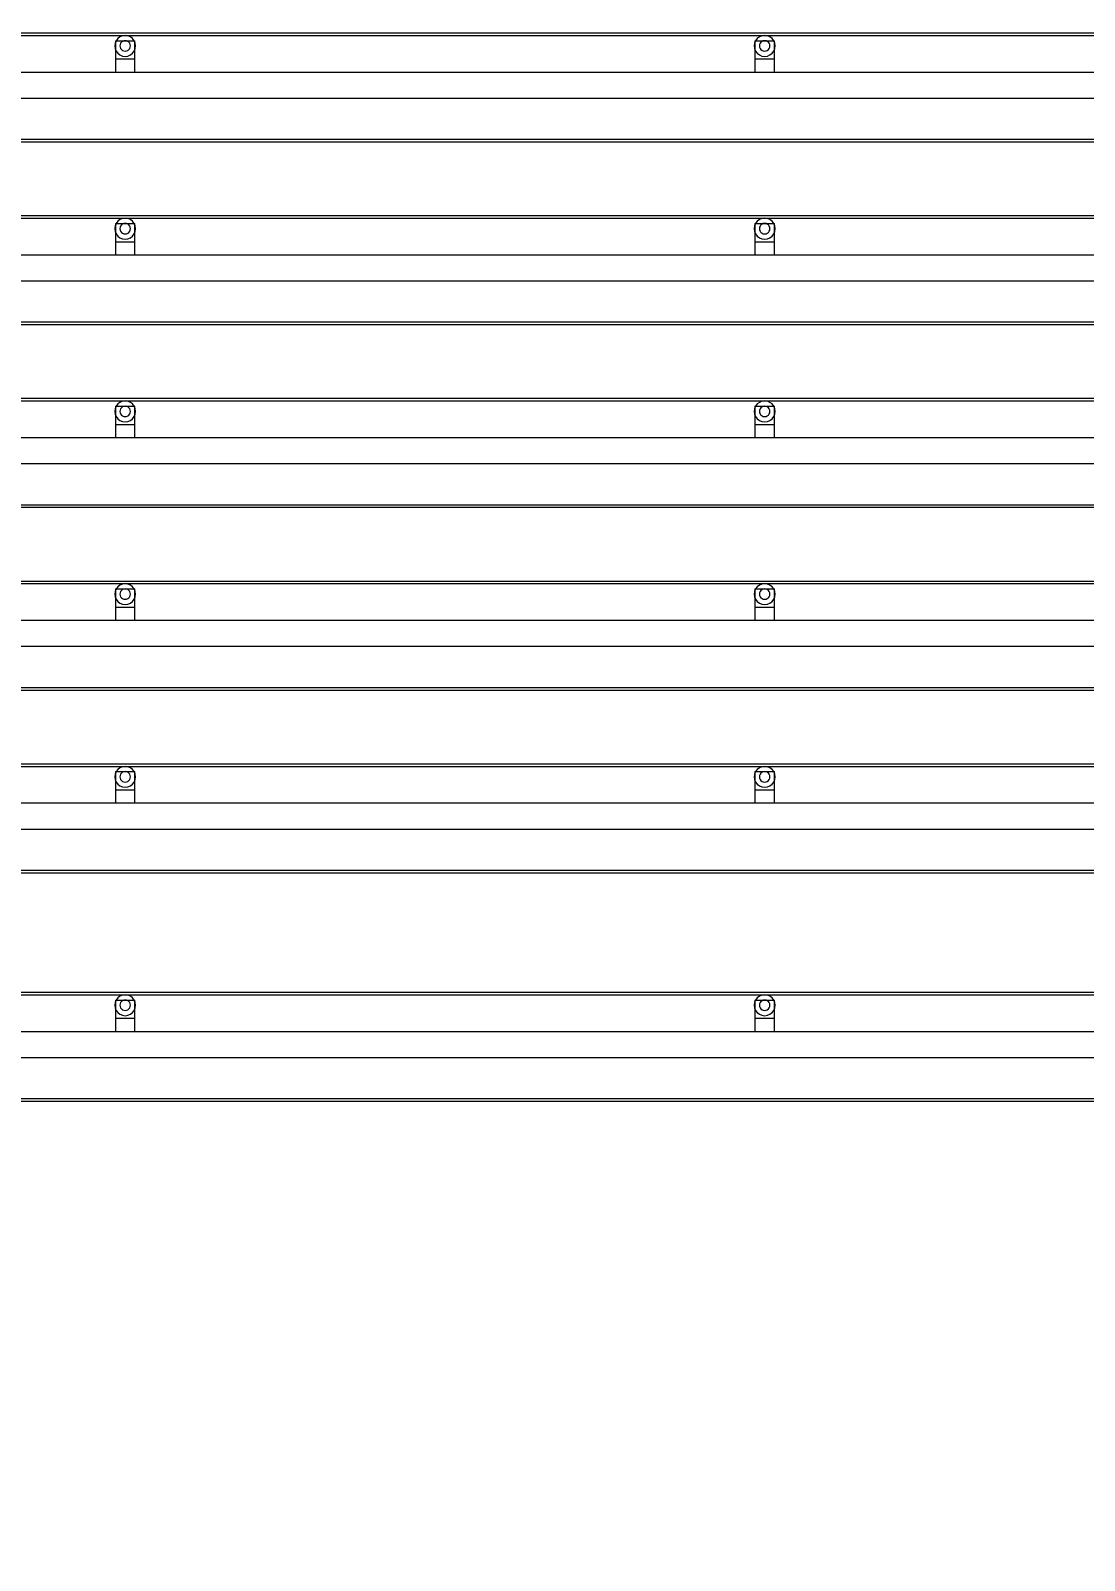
# Model space of a CAD drawing. Header units: millimetres. Extents: x -191664 to 191490, y -197311 to 10263.
# Drawn here: x 13495 to 15110, y -178761 to -176416 of the extents above; entities that cross this region are included whole.
import ezdxf

# ---------------------------------------------------------------- set-up
doc = ezdxf.new("R2010")
doc.units = ezdxf.units.MM
doc.layers.add('R15_COTAS_TRANSPORTE_P', color=1, linetype='Continuous', lineweight=0)
doc.layers.add('R15_SECADO_6_PISOS_P', color=3, linetype='Continuous', lineweight=0)
doc.dimstyles.new('PLANTA_20', dxfattribs={"dimtxt": 50, "dimasz": 30, "dimexe": 30, "dimexo": 16, "dimgap": 20, "dimtad": 1, "dimtih": 1, "dimtoh": 1, "dimdec": 1, "dimzin": 0, "dimdsep": 46, "dimcen": 0.09, "dimadec": 0, "dimazin": 0, "dimtfac": 1, "dimtdec": 4, "dimtofl": 0, "dimtmove": 0, "dimatfit": 3, "dimfxl": 1, "dimtolj": 1, "dimtzin": 0, "dimarcsym": 0})

# ---------------------------------------------------------------- blocks, each defined once
blk = doc.blocks.new('*D133')
at = {"layer": 'Defpoints', "color": 0, "transparency": 16777216}
for p in [(439.7, -194148), (217.9, -194406.1), (-500, -194490), (-500, -194490), (500, -194490)]:
    blk.add_point(p, dxfattribs=at)
at = {"layer": 'R15_COTAS_TRANSPORTE_P', "color": 0, "lineweight": -2, "transparency": 16777216}
blk.add_arc((-500, -194490), 722.8, 2.3783, 17.6217, dxfattribs=at)
at = {"layer": 'R15_COTAS_TRANSPORTE_P', "color": 0, "transparency": 16777216}
for points in [[(184.1, -194272.8), (193.6, -194269.6), (179.2, -194242.8)], [(227.1, -194459.9), (217.2, -194460.1), (222.8, -194490)]]:
    blk.add_solid(points, dxfattribs=at)

msp = doc.modelspace()

# ---------------------------------------------------------------- linework, layer by layer
at = {"layer": 'R15_SECADO_6_PISOS_P', "color": 8, "true_color": 0x727f77}
for p, q in [((450, -176420), (19550, -176420)), ((450, -176424), (19550, -176424)), ((450, -176700), (19550, -176700)), ((450, -176704), (19550, -176704)), ((450, -176980), (19550, -176980)), ((450, -176984), (19550, -176984)), ((450, -177260), (19550, -177260)), ((450, -177264), (19550, -177264)), ((450, -177540), (19550, -177540)), ((450, -177544), (19550, -177544)), ((450, -177890), (19550, -177890)), ((450, -177894), (19550, -177894))]:
    msp.add_line(p, q, dxfattribs=at)
at = {"layer": 'R15_SECADO_6_PISOS_P', "color": 253, "true_color": 0xa4b0b5}
for p, q in [((13632, -176426.14), (13628.69, -176428.69)), ((13635.86, -176424.55), (13632, -176426.14)), ((13640, -176424), (13635.86, -176424.55)), ((13644.14, -176424.55), (13640, -176424)), ((13648, -176426.14), (13644.14, -176424.55)), ((13651.31, -176428.69), (13648, -176426.14)), ((14612, -176426.14), (14608.69, -176428.69)), ((14615.86, -176424.55), (14612, -176426.14)), ((14620, -176424), (14615.86, -176424.55)), ((14624.14, -176424.55), (14620, -176424)), ((14628, -176426.14), (14624.14, -176424.55)), ((14631.31, -176428.69), (14628, -176426.14)), ((13624.55, -176435.86), (13624, -176440)), ((13624, -176440), (13624.55, -176444.14)), ((13626.14, -176432), (13624.55, -176435.86)), ((13624.55, -176444.14), (13626.14, -176448)), ((13628.69, -176428.69), (13626.14, -176432)), ((13626.14, -176448), (13628.69, -176451.31)), ((13632.27, -176437.93), (13632, -176440)), ((13632, -176440), (13632.27, -176442.07)), ((13633.07, -176436), (13632.27, -176437.93)), ((13632.27, -176442.07), (13633.07, -176444)), ((13634.34, -176434.34), (13633.07, -176436)), ((13633.07, -176444), (13634.34, -176445.66)), ((13636, -176433.07), (13634.34, -176434.34)), ((13634.34, -176445.66), (13636, -176446.93)), ((13637.93, -176432.27), (13636, -176433.07)), ((13636, -176446.93), (13637.93, -176447.73)), ((13640, -176432), (13637.93, -176432.27)), ((13637.93, -176447.73), (13640, -176448)), ((13642.07, -176432.27), (13640, -176432)), ((13640, -176448), (13642.07, -176447.73)), ((13644, -176433.07), (13642.07, -176432.27)), ((13642.07, -176447.73), (13644, -176446.93)), ((13645.66, -176434.34), (13644, -176433.07)), ((13644, -176446.93), (13645.66, -176445.66)), ((13646.93, -176436), (13645.66, -176434.34)), ((13645.66, -176445.66), (13646.93, -176444)), ((13647.73, -176437.93), (13646.93, -176436)), ((13646.93, -176444), (13647.73, -176442.07)), ((13648, -176440), (13647.73, -176437.93)), ((13647.73, -176442.07), (13648, -176440)), ((13653.86, -176432), (13651.31, -176428.69)), ((13651.31, -176451.31), (13653.86, -176448)), ((13655.45, -176435.86), (13653.86, -176432)), ((13653.86, -176448), (13655.45, -176444.14)), ((13656, -176440), (13655.45, -176435.86)), ((13655.45, -176444.14), (13656, -176440)), ((14604.55, -176435.86), (14604, -176440)), ((14604, -176440), (14604.55, -176444.14)), ((14606.14, -176432), (14604.55, -176435.86)), ((14604.55, -176444.14), (14606.14, -176448)), ((14608.69, -176428.69), (14606.14, -176432)), ((14606.14, -176448), (14608.69, -176451.31)), ((14612.27, -176437.93), (14612, -176440)), ((14612, -176440), (14612.27, -176442.07)), ((14613.07, -176436), (14612.27, -176437.93)), ((14612.27, -176442.07), (14613.07, -176444)), ((14614.34, -176434.34), (14613.07, -176436)), ((14613.07, -176444), (14614.34, -176445.66)), ((14616, -176433.07), (14614.34, -176434.34)), ((14614.34, -176445.66), (14616, -176446.93)), ((14617.93, -176432.27), (14616, -176433.07)), ((14616, -176446.93), (14617.93, -176447.73)), ((14620, -176432), (14617.93, -176432.27)), ((14617.93, -176447.73), (14620, -176448)), ((14622.07, -176432.27), (14620, -176432)), ((14620, -176448), (14622.07, -176447.73)), ((14624, -176433.07), (14622.07, -176432.27)), ((14622.07, -176447.73), (14624, -176446.93)), ((14625.66, -176434.34), (14624, -176433.07)), ((14624, -176446.93), (14625.66, -176445.66)), ((14626.93, -176436), (14625.66, -176434.34)), ((14625.66, -176445.66), (14626.93, -176444)), ((14627.73, -176437.93), (14626.93, -176436)), ((14626.93, -176444), (14627.73, -176442.07)), ((14628, -176440), (14627.73, -176437.93)), ((14627.73, -176442.07), (14628, -176440)), ((14633.86, -176432), (14631.31, -176428.69)), ((14631.31, -176451.31), (14633.86, -176448)), ((14635.45, -176435.86), (14633.86, -176432)), ((14633.86, -176448), (14635.45, -176444.14)), ((14636, -176440), (14635.45, -176435.86)), ((14635.45, -176444.14), (14636, -176440)), ((13628.69, -176451.31), (13632, -176453.86)), ((13632, -176453.86), (13635.86, -176455.45)), ((13635.86, -176455.45), (13640, -176456)), ((13640, -176456), (13644.14, -176455.45)), ((13644.14, -176455.45), (13648, -176453.86)), ((13648, -176453.86), (13651.31, -176451.31)), ((14608.69, -176451.31), (14612, -176453.86)), ((14612, -176453.86), (14615.86, -176455.45)), ((14615.86, -176455.45), (14620, -176456)), ((14620, -176456), (14624.14, -176455.45)), ((14624.14, -176455.45), (14628, -176453.86)), ((14628, -176453.86), (14631.31, -176451.31)), ((13632, -176706.14), (13628.69, -176708.69)), ((13635.86, -176704.55), (13632, -176706.14)), ((13640, -176704), (13635.86, -176704.55)), ((13644.14, -176704.55), (13640, -176704)), ((13648, -176706.14), (13644.14, -176704.55)), ((13651.31, -176708.69), (13648, -176706.14)), ((14612, -176706.14), (14608.69, -176708.69)), ((14615.86, -176704.55), (14612, -176706.14)), ((14620, -176704), (14615.86, -176704.55)), ((14624.14, -176704.55), (14620, -176704)), ((14628, -176706.14), (14624.14, -176704.55)), ((14631.31, -176708.69), (14628, -176706.14)), ((13624.55, -176715.86), (13624, -176720)), ((13624, -176720), (13624.55, -176724.14)), ((13626.14, -176712), (13624.55, -176715.86)), ((13624.55, -176724.14), (13626.14, -176728)), ((13628.69, -176708.69), (13626.14, -176712)), ((13626.14, -176728), (13628.69, -176731.31)), ((13632.27, -176717.93), (13632, -176720)), ((13632, -176720), (13632.27, -176722.07)), ((13633.07, -176716), (13632.27, -176717.93)), ((13632.27, -176722.07), (13633.07, -176724)), ((13634.34, -176714.34), (13633.07, -176716)), ((13633.07, -176724), (13634.34, -176725.66)), ((13636, -176713.07), (13634.34, -176714.34)), ((13634.34, -176725.66), (13636, -176726.93)), ((13637.93, -176712.27), (13636, -176713.07)), ((13636, -176726.93), (13637.93, -176727.73)), ((13640, -176712), (13637.93, -176712.27)), ((13637.93, -176727.73), (13640, -176728)), ((13642.07, -176712.27), (13640, -176712)), ((13640, -176728), (13642.07, -176727.73)), ((13644, -176713.07), (13642.07, -176712.27)), ((13642.07, -176727.73), (13644, -176726.93)), ((13645.66, -176714.34), (13644, -176713.07)), ((13644, -176726.93), (13645.66, -176725.66)), ((13646.93, -176716), (13645.66, -176714.34)), ((13645.66, -176725.66), (13646.93, -176724)), ((13647.73, -176717.93), (13646.93, -176716)), ((13646.93, -176724), (13647.73, -176722.07)), ((13648, -176720), (13647.73, -176717.93)), ((13647.73, -176722.07), (13648, -176720)), ((13653.86, -176712), (13651.31, -176708.69)), ((13651.31, -176731.31), (13653.86, -176728)), ((13655.45, -176715.86), (13653.86, -176712)), ((13653.86, -176728), (13655.45, -176724.14)), ((13656, -176720), (13655.45, -176715.86)), ((13655.45, -176724.14), (13656, -176720)), ((14604.55, -176715.86), (14604, -176720)), ((14604, -176720), (14604.55, -176724.14)), ((14606.14, -176712), (14604.55, -176715.86)), ((14604.55, -176724.14), (14606.14, -176728)), ((14608.69, -176708.69), (14606.14, -176712)), ((14606.14, -176728), (14608.69, -176731.31)), ((14612.27, -176717.93), (14612, -176720)), ((14612, -176720), (14612.27, -176722.07)), ((14613.07, -176716), (14612.27, -176717.93)), ((14612.27, -176722.07), (14613.07, -176724)), ((14614.34, -176714.34), (14613.07, -176716)), ((14613.07, -176724), (14614.34, -176725.66)), ((14616, -176713.07), (14614.34, -176714.34)), ((14614.34, -176725.66), (14616, -176726.93)), ((14617.93, -176712.27), (14616, -176713.07)), ((14616, -176726.93), (14617.93, -176727.73)), ((14620, -176712), (14617.93, -176712.27)), ((14617.93, -176727.73), (14620, -176728)), ((14622.07, -176712.27), (14620, -176712)), ((14620, -176728), (14622.07, -176727.73)), ((14624, -176713.07), (14622.07, -176712.27)), ((14622.07, -176727.73), (14624, -176726.93)), ((14625.66, -176714.34), (14624, -176713.07)), ((14624, -176726.93), (14625.66, -176725.66)), ((14626.93, -176716), (14625.66, -176714.34)), ((14625.66, -176725.66), (14626.93, -176724)), ((14627.73, -176717.93), (14626.93, -176716)), ((14626.93, -176724), (14627.73, -176722.07)), ((14628, -176720), (14627.73, -176717.93)), ((14627.73, -176722.07), (14628, -176720)), ((14633.86, -176712), (14631.31, -176708.69)), ((14631.31, -176731.31), (14633.86, -176728)), ((14635.45, -176715.86), (14633.86, -176712)), ((14633.86, -176728), (14635.45, -176724.14)), ((14636, -176720), (14635.45, -176715.86)), ((14635.45, -176724.14), (14636, -176720)), ((13628.69, -176731.31), (13632, -176733.86)), ((13632, -176733.86), (13635.86, -176735.45)), ((13635.86, -176735.45), (13640, -176736)), ((13640, -176736), (13644.14, -176735.45)), ((13644.14, -176735.45), (13648, -176733.86)), ((13648, -176733.86), (13651.31, -176731.31)), ((14608.69, -176731.31), (14612, -176733.86)), ((14612, -176733.86), (14615.86, -176735.45)), ((14615.86, -176735.45), (14620, -176736)), ((14620, -176736), (14624.14, -176735.45)), ((14624.14, -176735.45), (14628, -176733.86)), ((14628, -176733.86), (14631.31, -176731.31)), ((13628.69, -176988.69), (13626.14, -176992)), ((13632, -176986.14), (13628.69, -176988.69)), ((13635.86, -176984.55), (13632, -176986.14)), ((13640, -176984), (13635.86, -176984.55)), ((13644.14, -176984.55), (13640, -176984)), ((13648, -176986.14), (13644.14, -176984.55)), ((13651.31, -176988.69), (13648, -176986.14)), ((13653.86, -176992), (13651.31, -176988.69)), ((14608.69, -176988.69), (14606.14, -176992)), ((14612, -176986.14), (14608.69, -176988.69)), ((14615.86, -176984.55), (14612, -176986.14)), ((14620, -176984), (14615.86, -176984.55)), ((14624.14, -176984.55), (14620, -176984)), ((14628, -176986.14), (14624.14, -176984.55)), ((14631.31, -176988.69), (14628, -176986.14)), ((14633.86, -176992), (14631.31, -176988.69)), ((13624.55, -176995.86), (13624, -177000)), ((13624, -177000), (13624.55, -177004.14)), ((13626.14, -176992), (13624.55, -176995.86)), ((13624.55, -177004.14), (13626.14, -177008)), ((13626.14, -177008), (13628.69, -177011.31)), ((13628.69, -177011.31), (13632, -177013.86)), ((13632.27, -176997.93), (13632, -177000)), ((13632, -177000), (13632.27, -177002.07)), ((13633.07, -176996), (13632.27, -176997.93)), ((13632.27, -177002.07), (13633.07, -177004)), ((13634.34, -176994.34), (13633.07, -176996)), ((13633.07, -177004), (13634.34, -177005.66)), ((13636, -176993.07), (13634.34, -176994.34)), ((13634.34, -177005.66), (13636, -177006.93)), ((13637.93, -176992.27), (13636, -176993.07)), ((13636, -177006.93), (13637.93, -177007.73)), ((13640, -176992), (13637.93, -176992.27)), ((13637.93, -177007.73), (13640, -177008)), ((13642.07, -176992.27), (13640, -176992)), ((13640, -177008), (13642.07, -177007.73)), ((13644, -176993.07), (13642.07, -176992.27)), ((13642.07, -177007.73), (13644, -177006.93)), ((13645.66, -176994.34), (13644, -176993.07)), ((13644, -177006.93), (13645.66, -177005.66)), ((13646.93, -176996), (13645.66, -176994.34)), ((13645.66, -177005.66), (13646.93, -177004)), ((13647.73, -176997.93), (13646.93, -176996)), ((13646.93, -177004), (13647.73, -177002.07)), ((13648, -177000), (13647.73, -176997.93)), ((13647.73, -177002.07), (13648, -177000)), ((13648, -177013.86), (13651.31, -177011.31)), ((13651.31, -177011.31), (13653.86, -177008)), ((13655.45, -176995.86), (13653.86, -176992)), ((13653.86, -177008), (13655.45, -177004.14)), ((13656, -177000), (13655.45, -176995.86)), ((13655.45, -177004.14), (13656, -177000)), ((14604.55, -176995.86), (14604, -177000)), ((14604, -177000), (14604.55, -177004.14)), ((14606.14, -176992), (14604.55, -176995.86)), ((14604.55, -177004.14), (14606.14, -177008)), ((14606.14, -177008), (14608.69, -177011.31)), ((14608.69, -177011.31), (14612, -177013.86)), ((14612.27, -176997.93), (14612, -177000)), ((14612, -177000), (14612.27, -177002.07)), ((14613.07, -176996), (14612.27, -176997.93)), ((14612.27, -177002.07), (14613.07, -177004)), ((14614.34, -176994.34), (14613.07, -176996)), ((14613.07, -177004), (14614.34, -177005.66)), ((14616, -176993.07), (14614.34, -176994.34)), ((14614.34, -177005.66), (14616, -177006.93)), ((14617.93, -176992.27), (14616, -176993.07)), ((14616, -177006.93), (14617.93, -177007.73)), ((14620, -176992), (14617.93, -176992.27)), ((14617.93, -177007.73), (14620, -177008)), ((14622.07, -176992.27), (14620, -176992)), ((14620, -177008), (14622.07, -177007.73)), ((14624, -176993.07), (14622.07, -176992.27)), ((14622.07, -177007.73), (14624, -177006.93)), ((14625.66, -176994.34), (14624, -176993.07)), ((14624, -177006.93), (14625.66, -177005.66)), ((14626.93, -176996), (14625.66, -176994.34)), ((14625.66, -177005.66), (14626.93, -177004)), ((14627.73, -176997.93), (14626.93, -176996)), ((14626.93, -177004), (14627.73, -177002.07)), ((14628, -177000), (14627.73, -176997.93)), ((14627.73, -177002.07), (14628, -177000)), ((14628, -177013.86), (14631.31, -177011.31)), ((14631.31, -177011.31), (14633.86, -177008)), ((14635.45, -176995.86), (14633.86, -176992)), ((14633.86, -177008), (14635.45, -177004.14)), ((14636, -177000), (14635.45, -176995.86)), ((14635.45, -177004.14), (14636, -177000)), ((13632, -177013.86), (13635.86, -177015.45)), ((13635.86, -177015.45), (13640, -177016)), ((13640, -177016), (13644.14, -177015.45)), ((13644.14, -177015.45), (13648, -177013.86)), ((14612, -177013.86), (14615.86, -177015.45)), ((14615.86, -177015.45), (14620, -177016)), ((14620, -177016), (14624.14, -177015.45)), ((14624.14, -177015.45), (14628, -177013.86)), ((13628.69, -177268.69), (13626.14, -177272)), ((13632, -177266.14), (13628.69, -177268.69)), ((13635.86, -177264.55), (13632, -177266.14)), ((13640, -177264), (13635.86, -177264.55)), ((13644.14, -177264.55), (13640, -177264)), ((13648, -177266.14), (13644.14, -177264.55)), ((13651.31, -177268.69), (13648, -177266.14)), ((13653.86, -177272), (13651.31, -177268.69)), ((14608.69, -177268.69), (14606.14, -177272)), ((14612, -177266.14), (14608.69, -177268.69)), ((14615.86, -177264.55), (14612, -177266.14)), ((14620, -177264), (14615.86, -177264.55)), ((14624.14, -177264.55), (14620, -177264)), ((14628, -177266.14), (14624.14, -177264.55)), ((14631.31, -177268.69), (14628, -177266.14)), ((14633.86, -177272), (14631.31, -177268.69)), ((13624.55, -177275.86), (13624, -177280)), ((13624, -177280), (13624.55, -177284.14)), ((13626.14, -177272), (13624.55, -177275.86)), ((13624.55, -177284.14), (13626.14, -177288)), ((13626.14, -177288), (13628.69, -177291.31)), ((13628.69, -177291.31), (13632, -177293.86)), ((13632.27, -177277.93), (13632, -177280)), ((13632, -177280), (13632.27, -177282.07)), ((13633.07, -177276), (13632.27, -177277.93)), ((13632.27, -177282.07), (13633.07, -177284)), ((13634.34, -177274.34), (13633.07, -177276)), ((13633.07, -177284), (13634.34, -177285.66)), ((13636, -177273.07), (13634.34, -177274.34)), ((13634.34, -177285.66), (13636, -177286.93)), ((13637.93, -177272.27), (13636, -177273.07)), ((13636, -177286.93), (13637.93, -177287.73)), ((13640, -177272), (13637.93, -177272.27)), ((13637.93, -177287.73), (13640, -177288)), ((13642.07, -177272.27), (13640, -177272)), ((13640, -177288), (13642.07, -177287.73)), ((13644, -177273.07), (13642.07, -177272.27)), ((13642.07, -177287.73), (13644, -177286.93)), ((13645.66, -177274.34), (13644, -177273.07)), ((13644, -177286.93), (13645.66, -177285.66)), ((13646.93, -177276), (13645.66, -177274.34)), ((13645.66, -177285.66), (13646.93, -177284)), ((13647.73, -177277.93), (13646.93, -177276)), ((13646.93, -177284), (13647.73, -177282.07)), ((13648, -177280), (13647.73, -177277.93)), ((13647.73, -177282.07), (13648, -177280)), ((13648, -177293.86), (13651.31, -177291.31)), ((13651.31, -177291.31), (13653.86, -177288)), ((13655.45, -177275.86), (13653.86, -177272)), ((13653.86, -177288), (13655.45, -177284.14)), ((13656, -177280), (13655.45, -177275.86)), ((13655.45, -177284.14), (13656, -177280)), ((14604.55, -177275.86), (14604, -177280)), ((14604, -177280), (14604.55, -177284.14)), ((14606.14, -177272), (14604.55, -177275.86)), ((14604.55, -177284.14), (14606.14, -177288)), ((14606.14, -177288), (14608.69, -177291.31)), ((14608.69, -177291.31), (14612, -177293.86)), ((14612.27, -177277.93), (14612, -177280)), ((14612, -177280), (14612.27, -177282.07)), ((14613.07, -177276), (14612.27, -177277.93)), ((14612.27, -177282.07), (14613.07, -177284)), ((14614.34, -177274.34), (14613.07, -177276)), ((14613.07, -177284), (14614.34, -177285.66)), ((14616, -177273.07), (14614.34, -177274.34)), ((14614.34, -177285.66), (14616, -177286.93)), ((14617.93, -177272.27), (14616, -177273.07)), ((14616, -177286.93), (14617.93, -177287.73)), ((14620, -177272), (14617.93, -177272.27)), ((14617.93, -177287.73), (14620, -177288)), ((14622.07, -177272.27), (14620, -177272)), ((14620, -177288), (14622.07, -177287.73)), ((14624, -177273.07), (14622.07, -177272.27)), ((14622.07, -177287.73), (14624, -177286.93)), ((14625.66, -177274.34), (14624, -177273.07)), ((14624, -177286.93), (14625.66, -177285.66)), ((14626.93, -177276), (14625.66, -177274.34)), ((14625.66, -177285.66), (14626.93, -177284)), ((14627.73, -177277.93), (14626.93, -177276)), ((14626.93, -177284), (14627.73, -177282.07)), ((14628, -177280), (14627.73, -177277.93)), ((14627.73, -177282.07), (14628, -177280)), ((14628, -177293.86), (14631.31, -177291.31)), ((14631.31, -177291.31), (14633.86, -177288)), ((14635.45, -177275.86), (14633.86, -177272)), ((14633.86, -177288), (14635.45, -177284.14)), ((14636, -177280), (14635.45, -177275.86)), ((14635.45, -177284.14), (14636, -177280)), ((13632, -177293.86), (13635.86, -177295.45)), ((13635.86, -177295.45), (13640, -177296)), ((13640, -177296), (13644.14, -177295.45)), ((13644.14, -177295.45), (13648, -177293.86)), ((14612, -177293.86), (14615.86, -177295.45)), ((14615.86, -177295.45), (14620, -177296)), ((14620, -177296), (14624.14, -177295.45)), ((14624.14, -177295.45), (14628, -177293.86)), ((13628.69, -177548.69), (13626.14, -177552)), ((13632, -177546.14), (13628.69, -177548.69)), ((13635.86, -177544.55), (13632, -177546.14)), ((13640, -177544), (13635.86, -177544.55)), ((13644.14, -177544.55), (13640, -177544)), ((13648, -177546.14), (13644.14, -177544.55)), ((13651.31, -177548.69), (13648, -177546.14)), ((13653.86, -177552), (13651.31, -177548.69)), ((14608.69, -177548.69), (14606.14, -177552)), ((14612, -177546.14), (14608.69, -177548.69)), ((14615.86, -177544.55), (14612, -177546.14)), ((14620, -177544), (14615.86, -177544.55)), ((14624.14, -177544.55), (14620, -177544)), ((14628, -177546.14), (14624.14, -177544.55)), ((14631.31, -177548.69), (14628, -177546.14)), ((14633.86, -177552), (14631.31, -177548.69)), ((13624.55, -177555.86), (13624, -177560)), ((13624, -177560), (13624.55, -177564.14)), ((13626.14, -177552), (13624.55, -177555.86)), ((13624.55, -177564.14), (13626.14, -177568)), ((13626.14, -177568), (13628.69, -177571.31)), ((13628.69, -177571.31), (13632, -177573.86)), ((13632.27, -177557.93), (13632, -177560)), ((13632, -177560), (13632.27, -177562.07)), ((13632, -177573.86), (13635.86, -177575.45)), ((13633.07, -177556), (13632.27, -177557.93)), ((13632.27, -177562.07), (13633.07, -177564)), ((13634.34, -177554.34), (13633.07, -177556)), ((13633.07, -177564), (13634.34, -177565.66)), ((13636, -177553.07), (13634.34, -177554.34)), ((13634.34, -177565.66), (13636, -177566.93)), ((13637.93, -177552.27), (13636, -177553.07)), ((13636, -177566.93), (13637.93, -177567.73)), ((13640, -177552), (13637.93, -177552.27)), ((13637.93, -177567.73), (13640, -177568)), ((13642.07, -177552.27), (13640, -177552)), ((13640, -177568), (13642.07, -177567.73)), ((13644, -177553.07), (13642.07, -177552.27)), ((13642.07, -177567.73), (13644, -177566.93)), ((13645.66, -177554.34), (13644, -177553.07)), ((13644, -177566.93), (13645.66, -177565.66)), ((13644.14, -177575.45), (13648, -177573.86)), ((13646.93, -177556), (13645.66, -177554.34)), ((13645.66, -177565.66), (13646.93, -177564)), ((13647.73, -177557.93), (13646.93, -177556)), ((13646.93, -177564), (13647.73, -177562.07)), ((13648, -177560), (13647.73, -177557.93)), ((13647.73, -177562.07), (13648, -177560)), ((13648, -177573.86), (13651.31, -177571.31)), ((13651.31, -177571.31), (13653.86, -177568)), ((13655.45, -177555.86), (13653.86, -177552)), ((13653.86, -177568), (13655.45, -177564.14)), ((13656, -177560), (13655.45, -177555.86)), ((13655.45, -177564.14), (13656, -177560)), ((14604.55, -177555.86), (14604, -177560)), ((14604, -177560), (14604.55, -177564.14)), ((14606.14, -177552), (14604.55, -177555.86)), ((14604.55, -177564.14), (14606.14, -177568)), ((14606.14, -177568), (14608.69, -177571.31)), ((14608.69, -177571.31), (14612, -177573.86)), ((14612.27, -177557.93), (14612, -177560)), ((14612, -177560), (14612.27, -177562.07)), ((14612, -177573.86), (14615.86, -177575.45)), ((14613.07, -177556), (14612.27, -177557.93)), ((14612.27, -177562.07), (14613.07, -177564)), ((14614.34, -177554.34), (14613.07, -177556)), ((14613.07, -177564), (14614.34, -177565.66)), ((14616, -177553.07), (14614.34, -177554.34)), ((14614.34, -177565.66), (14616, -177566.93)), ((14617.93, -177552.27), (14616, -177553.07)), ((14616, -177566.93), (14617.93, -177567.73)), ((14620, -177552), (14617.93, -177552.27)), ((14617.93, -177567.73), (14620, -177568)), ((14622.07, -177552.27), (14620, -177552)), ((14620, -177568), (14622.07, -177567.73)), ((14624, -177553.07), (14622.07, -177552.27)), ((14622.07, -177567.73), (14624, -177566.93)), ((14625.66, -177554.34), (14624, -177553.07)), ((14624, -177566.93), (14625.66, -177565.66)), ((14624.14, -177575.45), (14628, -177573.86)), ((14626.93, -177556), (14625.66, -177554.34)), ((14625.66, -177565.66), (14626.93, -177564)), ((14627.73, -177557.93), (14626.93, -177556)), ((14626.93, -177564), (14627.73, -177562.07)), ((14628, -177560), (14627.73, -177557.93)), ((14627.73, -177562.07), (14628, -177560)), ((14628, -177573.86), (14631.31, -177571.31)), ((14631.31, -177571.31), (14633.86, -177568)), ((14635.45, -177555.86), (14633.86, -177552)), ((14633.86, -177568), (14635.45, -177564.14)), ((14636, -177560), (14635.45, -177555.86)), ((14635.45, -177564.14), (14636, -177560)), ((13635.86, -177575.45), (13640, -177576)), ((13640, -177576), (13644.14, -177575.45)), ((14615.86, -177575.45), (14620, -177576)), ((14620, -177576), (14624.14, -177575.45)), ((13626.14, -177902), (13624.55, -177905.86)), ((13628.69, -177898.69), (13626.14, -177902)), ((13632, -177896.14), (13628.69, -177898.69)), ((13635.86, -177894.55), (13632, -177896.14)), ((13636, -177903.07), (13634.34, -177904.34)), ((13640, -177894), (13635.86, -177894.55)), ((13637.93, -177902.27), (13636, -177903.07)), ((13640, -177902), (13637.93, -177902.27)), ((13644.14, -177894.55), (13640, -177894)), ((13642.07, -177902.27), (13640, -177902)), ((13644, -177903.07), (13642.07, -177902.27)), ((13645.66, -177904.34), (13644, -177903.07)), ((13648, -177896.14), (13644.14, -177894.55)), ((13651.31, -177898.69), (13648, -177896.14)), ((13653.86, -177902), (13651.31, -177898.69)), ((13655.45, -177905.86), (13653.86, -177902)), ((14606.14, -177902), (14604.55, -177905.86)), ((14608.69, -177898.69), (14606.14, -177902)), ((14612, -177896.14), (14608.69, -177898.69)), ((14615.86, -177894.55), (14612, -177896.14)), ((14616, -177903.07), (14614.34, -177904.34)), ((14620, -177894), (14615.86, -177894.55)), ((14617.93, -177902.27), (14616, -177903.07)), ((14620, -177902), (14617.93, -177902.27)), ((14624.14, -177894.55), (14620, -177894)), ((14622.07, -177902.27), (14620, -177902)), ((14624, -177903.07), (14622.07, -177902.27)), ((14625.66, -177904.34), (14624, -177903.07)), ((14628, -177896.14), (14624.14, -177894.55)), ((14631.31, -177898.69), (14628, -177896.14)), ((14633.86, -177902), (14631.31, -177898.69)), ((14635.45, -177905.86), (14633.86, -177902)), ((13624.55, -177905.86), (13624, -177910)), ((13624, -177910), (13624.55, -177914.14)), ((13624.55, -177914.14), (13626.14, -177918)), ((13626.14, -177918), (13628.69, -177921.31)), ((13628.69, -177921.31), (13632, -177923.86)), ((13632.27, -177907.93), (13632, -177910)), ((13632, -177910), (13632.27, -177912.07)), ((13632, -177923.86), (13635.86, -177925.45)), ((13633.07, -177906), (13632.27, -177907.93)), ((13632.27, -177912.07), (13633.07, -177914)), ((13634.34, -177904.34), (13633.07, -177906)), ((13633.07, -177914), (13634.34, -177915.66)), ((13634.34, -177915.66), (13636, -177916.93)), ((13635.86, -177925.45), (13640, -177926)), ((13636, -177916.93), (13637.93, -177917.73)), ((13637.93, -177917.73), (13640, -177918)), ((13640, -177918), (13642.07, -177917.73)), ((13640, -177926), (13644.14, -177925.45)), ((13642.07, -177917.73), (13644, -177916.93)), ((13644, -177916.93), (13645.66, -177915.66)), ((13644.14, -177925.45), (13648, -177923.86)), ((13646.93, -177906), (13645.66, -177904.34)), ((13645.66, -177915.66), (13646.93, -177914)), ((13647.73, -177907.93), (13646.93, -177906)), ((13646.93, -177914), (13647.73, -177912.07)), ((13648, -177910), (13647.73, -177907.93)), ((13647.73, -177912.07), (13648, -177910)), ((13648, -177923.86), (13651.31, -177921.31)), ((13651.31, -177921.31), (13653.86, -177918)), ((13653.86, -177918), (13655.45, -177914.14)), ((13656, -177910), (13655.45, -177905.86)), ((13655.45, -177914.14), (13656, -177910)), ((14604.55, -177905.86), (14604, -177910)), ((14604, -177910), (14604.55, -177914.14)), ((14604.55, -177914.14), (14606.14, -177918)), ((14606.14, -177918), (14608.69, -177921.31)), ((14608.69, -177921.31), (14612, -177923.86)), ((14612.27, -177907.93), (14612, -177910)), ((14612, -177910), (14612.27, -177912.07)), ((14612, -177923.86), (14615.86, -177925.45)), ((14613.07, -177906), (14612.27, -177907.93)), ((14612.27, -177912.07), (14613.07, -177914)), ((14614.34, -177904.34), (14613.07, -177906)), ((14613.07, -177914), (14614.34, -177915.66)), ((14614.34, -177915.66), (14616, -177916.93)), ((14615.86, -177925.45), (14620, -177926)), ((14616, -177916.93), (14617.93, -177917.73)), ((14617.93, -177917.73), (14620, -177918)), ((14620, -177918), (14622.07, -177917.73)), ((14620, -177926), (14624.14, -177925.45)), ((14622.07, -177917.73), (14624, -177916.93)), ((14624, -177916.93), (14625.66, -177915.66)), ((14624.14, -177925.45), (14628, -177923.86)), ((14626.93, -177906), (14625.66, -177904.34)), ((14625.66, -177915.66), (14626.93, -177914)), ((14627.73, -177907.93), (14626.93, -177906)), ((14626.93, -177914), (14627.73, -177912.07)), ((14628, -177910), (14627.73, -177907.93)), ((14627.73, -177912.07), (14628, -177910)), ((14628, -177923.86), (14631.31, -177921.31)), ((14631.31, -177921.31), (14633.86, -177918)), ((14633.86, -177918), (14635.45, -177914.14)), ((14636, -177910), (14635.45, -177905.86)), ((14635.45, -177914.14), (14636, -177910))]:
    msp.add_line(p, q, dxfattribs=at)
at = {"layer": 'R15_SECADO_6_PISOS_P', "color": 8, "true_color": 0x617680}
for p, q in [((13625, -176432), (13655, -176432)), ((13625, -176432), (13625, -176460)), ((13655, -176460), (13655, -176432)), ((14605, -176432), (14635, -176432)), ((14605, -176432), (14605, -176460)), ((14635, -176460), (14635, -176432)), ((13625, -176460), (13655, -176460)), ((13625, -176460), (13625, -176480)), ((13655, -176480), (13655, -176460)), ((14605, -176460), (14635, -176460)), ((14605, -176460), (14605, -176480)), ((14635, -176480), (14635, -176460)), ((350, -176480), (19650, -176480)), ((13625, -176480), (13655, -176480)), ((14605, -176480), (14635, -176480)), ((350, -176520), (19650, -176520)), ((13625, -176712), (13655, -176712)), ((13625, -176712), (13625, -176740)), ((13655, -176740), (13655, -176712)), ((14605, -176712), (14635, -176712)), ((14605, -176712), (14605, -176740)), ((14635, -176740), (14635, -176712)), ((13625, -176740), (13655, -176740)), ((13625, -176740), (13625, -176760)), ((13655, -176760), (13655, -176740)), ((14605, -176740), (14635, -176740)), ((14605, -176740), (14605, -176760)), ((14635, -176760), (14635, -176740)), ((350, -176760), (19650, -176760)), ((13625, -176760), (13655, -176760)), ((14605, -176760), (14635, -176760)), ((350, -176800), (19650, -176800)), ((13625, -176992), (13655, -176992)), ((13625, -176992), (13625, -177020)), ((13655, -177020), (13655, -176992)), ((14605, -176992), (14635, -176992)), ((14605, -176992), (14605, -177020)), ((14635, -177020), (14635, -176992)), ((13625, -177020), (13655, -177020)), ((13625, -177020), (13625, -177040)), ((13655, -177040), (13655, -177020)), ((14605, -177020), (14635, -177020)), ((14605, -177020), (14605, -177040)), ((14635, -177040), (14635, -177020)), ((350, -177040), (19650, -177040)), ((13625, -177040), (13655, -177040)), ((14605, -177040), (14635, -177040)), ((350, -177080), (19650, -177080)), ((13625, -177272), (13655, -177272)), ((13625, -177272), (13625, -177300)), ((13655, -177300), (13655, -177272)), ((14605, -177272), (14635, -177272)), ((14605, -177272), (14605, -177300)), ((14635, -177300), (14635, -177272)), ((13625, -177300), (13655, -177300)), ((13625, -177300), (13625, -177320)), ((13655, -177320), (13655, -177300)), ((14605, -177300), (14635, -177300)), ((14605, -177300), (14605, -177320)), ((14635, -177320), (14635, -177300)), ((350, -177320), (19650, -177320)), ((13625, -177320), (13655, -177320)), ((14605, -177320), (14635, -177320)), ((350, -177360), (19650, -177360)), ((13625, -177552), (13655, -177552)), ((13625, -177552), (13625, -177580)), ((13655, -177580), (13655, -177552)), ((14605, -177552), (14635, -177552)), ((14605, -177552), (14605, -177580)), ((14635, -177580), (14635, -177552)), ((13625, -177580), (13655, -177580)), ((13625, -177580), (13625, -177600)), ((13655, -177600), (13655, -177580)), ((14605, -177580), (14635, -177580)), ((14605, -177580), (14605, -177600)), ((14635, -177600), (14635, -177580)), ((350, -177600), (19650, -177600)), ((13625, -177600), (13655, -177600)), ((14605, -177600), (14635, -177600)), ((350, -177640), (19650, -177640)), ((13625, -177902), (13655, -177902)), ((13625, -177902), (13625, -177930)), ((13655, -177930), (13655, -177902)), ((14605, -177902), (14635, -177902)), ((14605, -177902), (14605, -177930)), ((14635, -177930), (14635, -177902)), ((350, -177950), (19650, -177950)), ((13625, -177930), (13655, -177930)), ((13625, -177930), (13625, -177950)), ((13625, -177950), (13655, -177950)), ((13655, -177950), (13655, -177930)), ((14605, -177930), (14635, -177930)), ((14605, -177930), (14605, -177950)), ((14605, -177950), (14635, -177950)), ((14635, -177950), (14635, -177930)), ((350, -177990), (19650, -177990))]:
    msp.add_line(p, q, dxfattribs=at)
at = {"layer": 'R15_SECADO_6_PISOS_P', "color": 251, "true_color": 0x66766c}
for p, q in [((450, -176583), (19550, -176583)), ((450, -176587), (19550, -176587)), ((450, -176863), (19550, -176863)), ((450, -176867), (19550, -176867)), ((450, -177143), (19550, -177143)), ((450, -177147), (19550, -177147)), ((450, -177423), (19550, -177423)), ((450, -177427), (19550, -177427)), ((450, -177703), (19550, -177703)), ((450, -177707), (19550, -177707)), ((450, -178053), (19550, -178053)), ((450, -178057), (19550, -178057))]:
    msp.add_line(p, q, dxfattribs=at)

# ---------------------------------------------------------------- dimensions: what is measured, and where the dimension line sits
at = {"layer": 'R15_COTAS_TRANSPORTE_P'}
dim = msp.add_angular_dim_2l(base=(217.89, -194406.09), line1=((-500, -194490), (500, -194490)), line2=((-500, -194490), (439.69, -194147.98)), dimstyle='PLANTA_20', dxfattribs=at)
dim.commit()
dim.dimension.update_dxf_attribs({"geometry": '*D133', "text_midpoint": (191490.46, -33543.69)})

doc.saveas('drawing.dxf')
